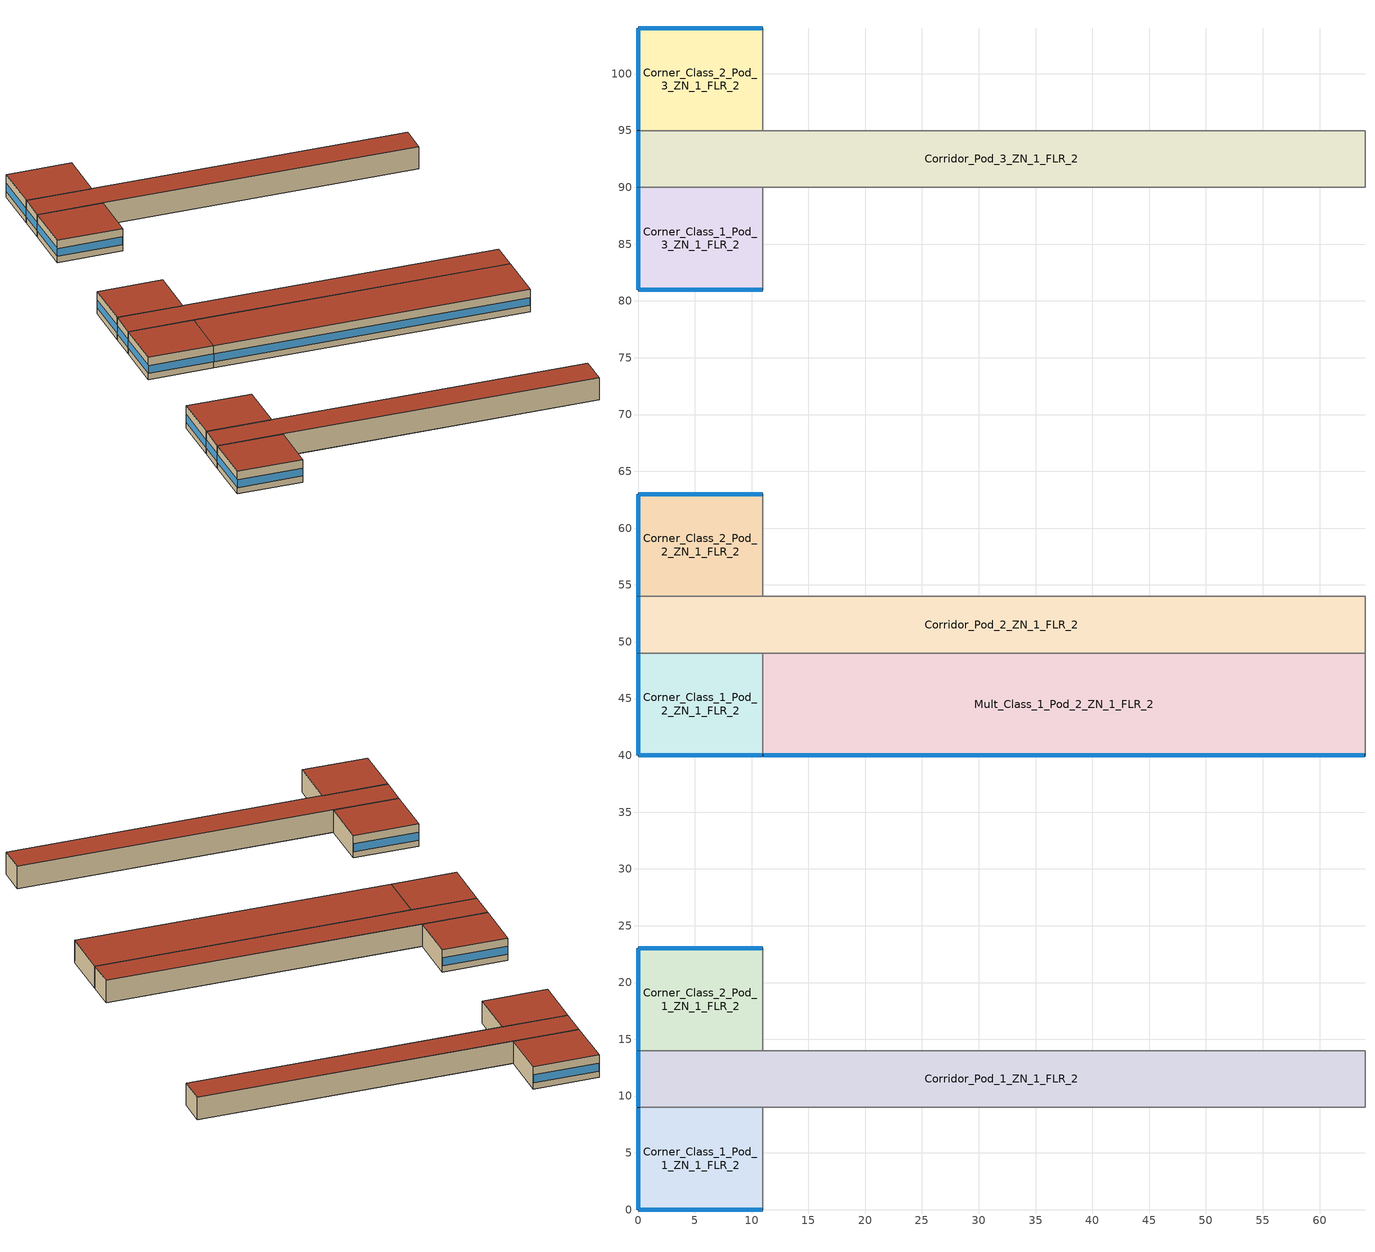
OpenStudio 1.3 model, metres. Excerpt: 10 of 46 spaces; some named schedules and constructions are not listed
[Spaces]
Corner_Class_1_Pod_1_ZN_1_FLR_2
 floor to Corner_Class_1_Pod_1_ZN_1_FLR_1 (INT-FLOOR-TOPSIDE): 11,9 11,0 0,0 0,9 z4
 wall outside (Steel Frame Non-res Ext Wall): 0,9 0,0 11,0 z4:8
 wall to Corridor_Pod_1_ZN_1_FLR_2 (int-walls): 11,9 0,9 z4:8
 wall to Mult_Class_1_Pod_1_ZN_1_FLR_2 (int-walls): 11,0 11,9 z4:8
 window (Window Non-res Fixed): 0,8.95 0,0.05 z5.1:6.52; 0.05,0 10.95,0 z5.1:6.51
 roof outside (IEAD Non-res Roof): 11,0 11,9 0,9 0,0 z8
Mult_Class_1_Pod_2_ZN_1_FLR_2
 floor to Mult_Class_1_Pod_2_ZN_1_FLR_1 (INT-FLOOR-TOPSIDE): 64,49 64,40 11,40 11,49 z4
 wall outside (Steel Frame Non-res Ext Wall): 11,40 64,40 z4:8
 wall to Corner_Class_1_Pod_2_ZN_1_FLR_2 (int-walls): 11,49 11,40 z4:8
 wall to Main_Corridor_ZN_1_FLR_2 (int-walls): 64,40 64,49 z4:8
 wall to Corridor_Pod_2_ZN_1_FLR_2 (int-walls): 64,49 11,49 z4:8
 window (Window Non-res Fixed): 11.05,40 63.95,40 z5.1:6.5
 roof outside (IEAD Non-res Roof): 64,40 64,49 11,49 11,40 z8
Corner_Class_1_Pod_3_ZN_1_FLR_2
 floor to Corner_Class_1_Pod_3_ZN_1_FLR_1 (INT-FLOOR-TOPSIDE): 11,90 11,81 0,81 0,90 z4
 wall outside (Steel Frame Non-res Ext Wall): 0,90 0,81 11,81 z4:8
 wall to Corridor_Pod_3_ZN_1_FLR_2 (int-walls): 11,90 0,90 z4:8
 wall to Mult_Class_1_Pod_3_ZN_1_FLR_2 (int-walls): 11,81 11,90 z4:8
 window (Window Non-res Fixed): 0.05,81 10.95,81 z5.1:6.51; 0,89.95 0,81.05 z5.1:6.52
 roof outside (IEAD Non-res Roof): 11,81 11,90 0,90 0,81 z8
Corner_Class_2_Pod_3_ZN_1_FLR_2
 floor to Corner_Class_2_Pod_3_ZN_1_FLR_1 (INT-FLOOR-TOPSIDE): 11,104 11,95 0,95 0,104 z4
 wall outside (Steel Frame Non-res Ext Wall): 11,104 0,104 0,95 z4:8
 wall to Mult_Class_2_Pod_3_ZN_1_FLR_2 (int-walls): 11,95 11,104 z4:8
 wall to Corridor_Pod_3_ZN_1_FLR_2 (int-walls): 0,95 11,95 z4:8
 window (Window Non-res Fixed): 10.95,104 0.05,104 z5.1:6.51; 0,103.95 0,95.05 z5.1:6.52
 roof outside (IEAD Non-res Roof): 11,95 11,104 0,104 0,95 z8
Corner_Class_1_Pod_2_ZN_1_FLR_2
 floor to Corner_Class_1_Pod_2_ZN_1_FLR_1 (INT-FLOOR-TOPSIDE): 11,49 11,40 0,40 0,49 z4
 wall outside (Steel Frame Non-res Ext Wall): 0,49 0,40 11,40 z4:8
 wall to Corridor_Pod_2_ZN_1_FLR_2 (int-walls): 11,49 0,49 z4:8
 window (Window Non-res Fixed): 0.05,40 10.95,40 z5.1:6.51; 0,48.95 0,40.05 z5.1:6.52
 roof outside (IEAD Non-res Roof): 11,40 11,49 0,49 0,40 z8
Corridor_Pod_3_ZN_1_FLR_2
 floor to Corridor_Pod_3_ZN_1_FLR_1 (INT-FLOOR-TOPSIDE): 64,95 64,90 0,90 0,95 z4
 wall outside (Steel Frame Non-res Ext Wall): 0,95 0,90 z4:8
 wall to Mult_Class_1_Pod_3_ZN_1_FLR_2 (int-walls): 11,90 64,90 z4:8
 wall to Mult_Class_2_Pod_3_ZN_1_FLR_2 (int-walls): 64,95 11,95 z4:8
 wall to Bathrooms_ZN_1_FLR_2 (int-walls): 64,90 64,95 z4:8
 window (Window Non-res Fixed): 0,94.95 0,90.05 z5.1:6.53
 roof outside (IEAD Non-res Roof): 64,90 64,95 0,95 0,90 z8
Corner_Class_2_Pod_2_ZN_1_FLR_2
 floor to Corner_Class_2_Pod_2_ZN_1_FLR_1 (INT-FLOOR-TOPSIDE): 11,63 11,54 0,54 0,63 z4
 wall outside (Steel Frame Non-res Ext Wall): 11,63 0,63 0,54 z4:8
 wall to Corridor_Pod_2_ZN_1_FLR_2 (int-walls): 0,54 11,54 z4:8
 wall to Mult_Class_2_Pod_2_ZN_1_FLR_2 (int-walls): 11,54 11,63 z4:8
 window (Window Non-res Fixed): 10.95,63 0.05,63 z5.1:6.51; 0,62.95 0,54.05 z5.1:6.52
 roof outside (IEAD Non-res Roof): 11,54 11,63 0,63 0,54 z8
Corridor_Pod_1_ZN_1_FLR_2
 floor to Corridor_Pod_1_ZN_1_FLR_1 (INT-FLOOR-TOPSIDE): 64,14 64,9 0,9 0,14 z4
 wall outside (Steel Frame Non-res Ext Wall): 0,14 0,9 z4:8
 wall to Mult_Class_2_Pod_1_ZN_1_FLR_2 (int-walls): 64,14 11,14 z4:8
 wall to Corner_Class_2_Pod_1_ZN_1_FLR_2 (int-walls): 11,14 0,14 z4:8
 wall to Mult_Class_1_Pod_1_ZN_1_FLR_2 (int-walls): 11,9 64,9 z4:8
 wall to Lobby_ZN_1_FLR_2 (int-walls): 64,9 64,14 z4:8
 window (Window Non-res Fixed): 0,13.95 0,9.05 z5.1:6.53
 roof outside (IEAD Non-res Roof): 64,9 64,14 0,14 0,9 z8
Corridor_Pod_2_ZN_1_FLR_2
 floor to Corridor_Pod_2_ZN_1_FLR_1 (INT-FLOOR-TOPSIDE): 64,54 64,49 0,49 0,54 z4
 wall outside (Steel Frame Non-res Ext Wall): 0,54 0,49 z4:8
 wall to Mult_Class_2_Pod_2_ZN_1_FLR_2 (int-walls): 64,54 11,54 z4:8
 wall to Main_Corridor_ZN_1_FLR_2 (int-walls): 64,49 64,54 z4:8
 window (Window Non-res Fixed): 0,53.95 0,49.05 z5.1:6.53
 roof outside (IEAD Non-res Roof): 64,49 64,54 0,54 0,49 z8
Corner_Class_2_Pod_1_ZN_1_FLR_2
 floor to Corner_Class_2_Pod_1_ZN_1_FLR_1 (INT-FLOOR-TOPSIDE): 11,23 11,14 0,14 0,23 z4
 wall outside (Steel Frame Non-res Ext Wall): 11,23 0,23 0,14 z4:8
 wall to Mult_Class_2_Pod_1_ZN_1_FLR_2 (int-walls): 11,14 11,23 z4:8
 window (Window Non-res Fixed): 0,22.95 0,14.05 z5.1:6.52; 10.95,23 0.05,23 z5.1:6.51
 roof outside (IEAD Non-res Roof): 11,14 11,23 0,23 0,14 z8
[Construction]
Window Non-res Fixed: NonRes Fixed Assembly Window
Steel Frame Non-res Ext Wall: Wood Siding, Steel Frame NonRes Wall Insulation, 1/2IN Gypsum
int-walls: 1/2IN Gypsum, 1/2IN Gypsum
IEAD Non-res Roof: Roof Membrane, IEAD NonRes Roof Insulation, Metal Decking
INT-FLOOR-TOPSIDE: MAT-CC05 4 HW CONCRETE, CP02 CARPET PAD
[WindowMaterial:SimpleGlazingSystem]
NonRes Fixed Assembly Window: U-Factor {W/m2-K}=3.23646; Solar Heat Gain Coefficient=0.39
[Material] Thermal Absorptance=0.9
Name | Roughness | Thickness {m} | Conductivity {W/m-K} | Density {kg/m3} | Specific Heat {J/kg-K} | Solar Absorptance | Visible Absorptance
Wood Siding | MediumSmooth | 0.01 | 0.11 | 544.62 | 1210 | 0.78 | 0.78
Steel Frame NonRes Wall Insulation | MediumRough | 0.0870565 | 0.049 | 265 | 836.8 | 0.7 | 0.7
1/2IN Gypsum | Smooth | 0.0127 | 0.16 | 784.9 | 830 | 0.92 | 0.92
Roof Membrane | VeryRough | 0.0095 | 0.16 | 1121.29 | 1460 | 0.7 | 0.7
IEAD NonRes Roof Insulation | MediumRough | 0.127339 | 0.049 | 265 | 836.8 | 0.7 | 0.7
Metal Decking | MediumSmooth | 0.0015 | 45.006 | 7680 | 418.4 | 0.7 | 0.3
MAT-CC05 4 HW CONCRETE | Rough | 0.1016 | 1.311 | 2240 | 836.8 | 0.7 | 0.7
[Material:NoMass]
CP02 CARPET PAD: Roughness=VeryRough; Thermal Resistance {m2-K/W}=0.2165; Thermal Absorptance=0.9; Solar Absorptance=0.7; Visible Absorptance=0.8
[ThermalZone] Multiplier=1; Use Ideal Air Loads=No
Name | Thermostat
Corner_Class_2_Pod_2_ZN_1_FLR_2 Thermal Zone | ThermostatSetpoint:DualSetpoint #11
Mult_Class_1_Pod_2_ZN_1_FLR_2 Thermal Zone | ThermostatSetpoint:DualSetpoint #12
Corner_Class_1_Pod_1_ZN_1_FLR_2 Thermal Zone | ThermostatSetpoint:DualSetpoint #13
Corner_Class_1_Pod_3_ZN_1_FLR_2 Thermal Zone | ThermostatSetpoint:DualSetpoint #23
Corner_Class_2_Pod_3_ZN_1_FLR_2 Thermal Zone | ThermostatSetpoint:DualSetpoint #24
Corridor_Pod_2_ZN_1_FLR_2 Thermal Zone | ThermostatSetpoint:DualSetpoint #31
Corner_Class_1_Pod_2_ZN_1_FLR_2 Thermal Zone | ThermostatSetpoint:DualSetpoint #34
Corridor_Pod_3_ZN_1_FLR_2 Thermal Zone | ThermostatSetpoint:DualSetpoint #35
Corridor_Pod_1_ZN_1_FLR_2 Thermal Zone | ThermostatSetpoint:DualSetpoint #43
Corner_Class_2_Pod_1_ZN_1_FLR_2 Thermal Zone | ThermostatSetpoint:DualSetpoint #46
[Space] Part of Total Floor Area=Yes
Name | Thermal Zone
Corner_Class_2_Pod_2_ZN_1_FLR_2 | Corner_Class_2_Pod_2_ZN_1_FLR_2 Thermal Zone
Mult_Class_1_Pod_2_ZN_1_FLR_2 | Mult_Class_1_Pod_2_ZN_1_FLR_2 Thermal Zone
Corner_Class_1_Pod_1_ZN_1_FLR_2 | Corner_Class_1_Pod_1_ZN_1_FLR_2 Thermal Zone
Corner_Class_1_Pod_3_ZN_1_FLR_2 | Corner_Class_1_Pod_3_ZN_1_FLR_2 Thermal Zone
Corner_Class_2_Pod_3_ZN_1_FLR_2 | Corner_Class_2_Pod_3_ZN_1_FLR_2 Thermal Zone
Corridor_Pod_2_ZN_1_FLR_2 | Corridor_Pod_2_ZN_1_FLR_2 Thermal Zone
Corner_Class_1_Pod_2_ZN_1_FLR_2 | Corner_Class_1_Pod_2_ZN_1_FLR_2 Thermal Zone
Corridor_Pod_3_ZN_1_FLR_2 | Corridor_Pod_3_ZN_1_FLR_2 Thermal Zone
Corridor_Pod_1_ZN_1_FLR_2 | Corridor_Pod_1_ZN_1_FLR_2 Thermal Zone
Corner_Class_2_Pod_1_ZN_1_FLR_2 | Corner_Class_2_Pod_1_ZN_1_FLR_2 Thermal Zone
[ThermostatSetpoint:DualSetpoint]
Name | Heating Setpoint Temperature Schedule | Cooling Setpoint Temperature Schedule
ThermostatSetpoint:DualSetpoint #11; ThermostatSetpoint:DualSetpoint #12; ThermostatSetpoint:DualSetpoint #13; ThermostatSetpoint:DualSetpoint #23; ThermostatSetpoint:DualSetpoint #24; ThermostatSetpoint:DualSetpoint #34; ThermostatSetpoint:DualSetpoint #46 | HTGSETP_SCH | CLGSETP_SCH
ThermostatSetpoint:DualSetpoint #31; ThermostatSetpoint:DualSetpoint #35; ThermostatSetpoint:DualSetpoint #43 | HTGSETP_SCH_BathCorrMechKitchen | CLGSETP_SCH_BathCorrMechKitchen
[InternalMass:Definition] Construction=InteriorFurnishings; Design Level Calculation Method=SurfaceArea
Name | Surface Area {m2}
Corner_Class_2_Pod_2_ZN_1_FLR_2 Internal Mass Definition; Corner_Class_1_Pod_2_ZN_1_FLR_2 Internal Mass Definition; Corner_Class_1_Pod_1_ZN_1_FLR_2 Internal Mass Definition; Corner_Class_1_Pod_3_ZN_1_FLR_2 Internal Mass Definition; Corner_Class_2_Pod_1_ZN_1_FLR_2 Internal Mass Definition; Corner_Class_2_Pod_3_ZN_1_FLR_2 Internal Mass Definition | 198
Mult_Class_1_Pod_2_ZN_1_FLR_2 Internal Mass Definition | 954
Corridor_Pod_2_ZN_1_FLR_2 Internal Mass Definition; Corridor_Pod_1_ZN_1_FLR_2 Internal Mass Definition; Corridor_Pod_3_ZN_1_FLR_2 Internal Mass Definition | 640
[InternalMass]
Name | Internal Mass Definition | Space or SpaceType
Corner_Class_2_Pod_2_ZN_1_FLR_2 Internal Mass | Corner_Class_2_Pod_2_ZN_1_FLR_2 Internal Mass Definition | Corner_Class_2_Pod_2_ZN_1_FLR_2
Mult_Class_1_Pod_2_ZN_1_FLR_2 Internal Mass | Mult_Class_1_Pod_2_ZN_1_FLR_2 Internal Mass Definition | Mult_Class_1_Pod_2_ZN_1_FLR_2
Corner_Class_1_Pod_2_ZN_1_FLR_2 Internal Mass | Corner_Class_1_Pod_2_ZN_1_FLR_2 Internal Mass Definition | Corner_Class_1_Pod_2_ZN_1_FLR_2
Corner_Class_1_Pod_1_ZN_1_FLR_2 Internal Mass | Corner_Class_1_Pod_1_ZN_1_FLR_2 Internal Mass Definition | Corner_Class_1_Pod_1_ZN_1_FLR_2
Corridor_Pod_2_ZN_1_FLR_2 Internal Mass | Corridor_Pod_2_ZN_1_FLR_2 Internal Mass Definition | Corridor_Pod_2_ZN_1_FLR_2
Corner_Class_1_Pod_3_ZN_1_FLR_2 Internal Mass | Corner_Class_1_Pod_3_ZN_1_FLR_2 Internal Mass Definition | Corner_Class_1_Pod_3_ZN_1_FLR_2
Corner_Class_2_Pod_1_ZN_1_FLR_2 Internal Mass | Corner_Class_2_Pod_1_ZN_1_FLR_2 Internal Mass Definition | Corner_Class_2_Pod_1_ZN_1_FLR_2
Corridor_Pod_1_ZN_1_FLR_2 Internal Mass | Corridor_Pod_1_ZN_1_FLR_2 Internal Mass Definition | Corridor_Pod_1_ZN_1_FLR_2
Corridor_Pod_3_ZN_1_FLR_2 Internal Mass | Corridor_Pod_3_ZN_1_FLR_2 Internal Mass Definition | Corridor_Pod_3_ZN_1_FLR_2
Corner_Class_2_Pod_3_ZN_1_FLR_2 Internal Mass | Corner_Class_2_Pod_3_ZN_1_FLR_2 Internal Mass Definition | Corner_Class_2_Pod_3_ZN_1_FLR_2
[People:Definition] Number of People Calculation Method=Area/Person; Fraction Radiant=0.3; Enable ASHRAE 55 Comfort Warnings=No; Mean Radiant Temperature Calculation Type=ZoneAveraged; Thermal Comfort Model Type 1=FANGER
Name | Space Floor Area per Person {m2/person}
Mult_Class_1_Pod_2_ZN_1_FLR_2 People Definition; Corner_Class_1_Pod_2_ZN_1_FLR_2 People Definition; Corner_Class_1_Pod_1_ZN_1_FLR_2 People Definition; Corner_Class_2_Pod_1_ZN_1_FLR_2 People Definition; Corner_Class_1_Pod_3_ZN_1_FLR_2 People Definition; Corner_Class_2_Pod_3_ZN_1_FLR_2 People Definition; Corner_Class_2_Pod_2_ZN_1_FLR_2 People Definition | 4
Corridor_Pod_2_ZN_1_FLR_2 People Definition; Corridor_Pod_1_ZN_1_FLR_2 People Definition; Corridor_Pod_3_ZN_1_FLR_2 People Definition | 10
[People] Number of People Schedule=BLDG_OCC_SCH; Activity Level Schedule=ACTIVITY_SCH; Work Efficiency Schedule=WORK_EFF_SCH; Clothing Insulation Schedule=CLOTHING_SCH; Air Velocity Schedule=AIR_VELO_SCH
Name | People Definition | Space or SpaceType
Mult_Class_1_Pod_2_ZN_1_FLR_2 People | Mult_Class_1_Pod_2_ZN_1_FLR_2 People Definition | Mult_Class_1_Pod_2_ZN_1_FLR_2
Corner_Class_1_Pod_2_ZN_1_FLR_2 People | Corner_Class_1_Pod_2_ZN_1_FLR_2 People Definition | Corner_Class_1_Pod_2_ZN_1_FLR_2
Corridor_Pod_2_ZN_1_FLR_2 People | Corridor_Pod_2_ZN_1_FLR_2 People Definition | Corridor_Pod_2_ZN_1_FLR_2
Corridor_Pod_1_ZN_1_FLR_2 People | Corridor_Pod_1_ZN_1_FLR_2 People Definition | Corridor_Pod_1_ZN_1_FLR_2
Corner_Class_1_Pod_1_ZN_1_FLR_2 People | Corner_Class_1_Pod_1_ZN_1_FLR_2 People Definition | Corner_Class_1_Pod_1_ZN_1_FLR_2
Corner_Class_2_Pod_1_ZN_1_FLR_2 People | Corner_Class_2_Pod_1_ZN_1_FLR_2 People Definition | Corner_Class_2_Pod_1_ZN_1_FLR_2
Corner_Class_1_Pod_3_ZN_1_FLR_2 People | Corner_Class_1_Pod_3_ZN_1_FLR_2 People Definition | Corner_Class_1_Pod_3_ZN_1_FLR_2
Corner_Class_2_Pod_3_ZN_1_FLR_2 People | Corner_Class_2_Pod_3_ZN_1_FLR_2 People Definition | Corner_Class_2_Pod_3_ZN_1_FLR_2
Corner_Class_2_Pod_2_ZN_1_FLR_2 People | Corner_Class_2_Pod_2_ZN_1_FLR_2 People Definition | Corner_Class_2_Pod_2_ZN_1_FLR_2
Corridor_Pod_3_ZN_1_FLR_2 People | Corridor_Pod_3_ZN_1_FLR_2 People Definition | Corridor_Pod_3_ZN_1_FLR_2
[ElectricEquipment:Definition] Design Level Calculation Method=Watts/Area; Fraction Latent=0; Fraction Radiant=0.5; Fraction Lost=0
Name | Watts per Space Floor Area {W/m2}
Corridor_Pod_2_ZN_1_FLR_2_PlugMisc_Equip Definition; Corridor_Pod_1_ZN_1_FLR_2_PlugMisc_Equip Definition; Corridor_Pod_3_ZN_1_FLR_2_PlugMisc_Equip Definition | 4
Corner_Class_1_Pod_1_ZN_1_FLR_2_PlugMisc_Equip Definition; Corner_Class_1_Pod_2_ZN_1_FLR_2_PlugMisc_Equip Definition; Corner_Class_1_Pod_3_ZN_1_FLR_2_PlugMisc_Equip Definition; Corner_Class_2_Pod_1_ZN_1_FLR_2_PlugMisc_Equip Definition; Corner_Class_2_Pod_3_ZN_1_FLR_2_PlugMisc_Equip Definition; Mult_Class_1_Pod_2_ZN_1_FLR_2_PlugMisc_Equip Definition; Corner_Class_2_Pod_2_ZN_1_FLR_2_PlugMisc_Equip Definition | 10
[ElectricEquipment] Schedule=BLDG_EQUIP_SCH
Name | Electric Equipment Definition | Space or SpaceType
Corridor_Pod_2_ZN_1_FLR_2_PlugMisc_Equip | Corridor_Pod_2_ZN_1_FLR_2_PlugMisc_Equip Definition | Corridor_Pod_2_ZN_1_FLR_2
Corridor_Pod_1_ZN_1_FLR_2_PlugMisc_Equip | Corridor_Pod_1_ZN_1_FLR_2_PlugMisc_Equip Definition | Corridor_Pod_1_ZN_1_FLR_2
Corner_Class_1_Pod_1_ZN_1_FLR_2_PlugMisc_Equip | Corner_Class_1_Pod_1_ZN_1_FLR_2_PlugMisc_Equip Definition | Corner_Class_1_Pod_1_ZN_1_FLR_2
Corner_Class_1_Pod_2_ZN_1_FLR_2_PlugMisc_Equip | Corner_Class_1_Pod_2_ZN_1_FLR_2_PlugMisc_Equip Definition | Corner_Class_1_Pod_2_ZN_1_FLR_2
Corridor_Pod_3_ZN_1_FLR_2_PlugMisc_Equip | Corridor_Pod_3_ZN_1_FLR_2_PlugMisc_Equip Definition | Corridor_Pod_3_ZN_1_FLR_2
Corner_Class_1_Pod_3_ZN_1_FLR_2_PlugMisc_Equip | Corner_Class_1_Pod_3_ZN_1_FLR_2_PlugMisc_Equip Definition | Corner_Class_1_Pod_3_ZN_1_FLR_2
Corner_Class_2_Pod_1_ZN_1_FLR_2_PlugMisc_Equip | Corner_Class_2_Pod_1_ZN_1_FLR_2_PlugMisc_Equip Definition | Corner_Class_2_Pod_1_ZN_1_FLR_2
Corner_Class_2_Pod_3_ZN_1_FLR_2_PlugMisc_Equip | Corner_Class_2_Pod_3_ZN_1_FLR_2_PlugMisc_Equip Definition | Corner_Class_2_Pod_3_ZN_1_FLR_2
Mult_Class_1_Pod_2_ZN_1_FLR_2_PlugMisc_Equip | Mult_Class_1_Pod_2_ZN_1_FLR_2_PlugMisc_Equip Definition | Mult_Class_1_Pod_2_ZN_1_FLR_2
Corner_Class_2_Pod_2_ZN_1_FLR_2_PlugMisc_Equip | Corner_Class_2_Pod_2_ZN_1_FLR_2_PlugMisc_Equip Definition | Corner_Class_2_Pod_2_ZN_1_FLR_2
[SpaceInfiltration:DesignFlowRate] Schedule=INFIL_SCH; Design Flow Rate Calculation Method=Flow/ExteriorWallArea; Flow per Exterior Surface Area {m3/s-m2}=0.000302; Constant Term Coefficient=1; Temperature Term Coefficient=0; Velocity Term Coefficient=0; Velocity Squared Term Coefficient=0
Name | Space or SpaceType
Corner_Class_2_Pod_3_ZN_1_FLR_2_Infiltration | Corner_Class_2_Pod_3_ZN_1_FLR_2
Corner_Class_2_Pod_2_ZN_1_FLR_2_Infiltration | Corner_Class_2_Pod_2_ZN_1_FLR_2
Corridor_Pod_2_ZN_1_FLR_2_Infiltration | Corridor_Pod_2_ZN_1_FLR_2
Corner_Class_1_Pod_2_ZN_1_FLR_2_Infiltration | Corner_Class_1_Pod_2_ZN_1_FLR_2
Mult_Class_1_Pod_2_ZN_1_FLR_2_Infiltration | Mult_Class_1_Pod_2_ZN_1_FLR_2
Corner_Class_1_Pod_1_ZN_1_FLR_2_Infiltration | Corner_Class_1_Pod_1_ZN_1_FLR_2
Corner_Class_1_Pod_3_ZN_1_FLR_2_Infiltration | Corner_Class_1_Pod_3_ZN_1_FLR_2
Corner_Class_2_Pod_1_ZN_1_FLR_2_Infiltration | Corner_Class_2_Pod_1_ZN_1_FLR_2
Corridor_Pod_1_ZN_1_FLR_2_Infiltration | Corridor_Pod_1_ZN_1_FLR_2
Corridor_Pod_3_ZN_1_FLR_2_Infiltration | Corridor_Pod_3_ZN_1_FLR_2
[Lights:Definition] Design Level Calculation Method=Watts/Area; Fraction Radiant=0.37; Fraction Visible=0.2; Return Air Fraction=0; Return Air Fraction Calculated from Plenum Temperature=No
Name | Watts per Space Floor Area {W/m2}
Corridor_Pod_2_ZN_1_FLR_2_Lights Definition; Corridor_Pod_1_ZN_1_FLR_2_Lights Definition; Corridor_Pod_3_ZN_1_FLR_2_Lights Definition | 5.38
Corner_Class_2_Pod_2_ZN_1_FLR_2_Lights Definition; Corner_Class_1_Pod_1_ZN_1_FLR_2_Lights Definition | 15.06
[Lights] Schedule=BLDG_LIGHT_SCH; Fraction Replaceable=1
Name | Lights Definition | Space or SpaceType
Corridor_Pod_2_ZN_1_FLR_2_Lights | Corridor_Pod_2_ZN_1_FLR_2_Lights Definition | Corridor_Pod_2_ZN_1_FLR_2
Corridor_Pod_1_ZN_1_FLR_2_Lights | Corridor_Pod_1_ZN_1_FLR_2_Lights Definition | Corridor_Pod_1_ZN_1_FLR_2
Corridor_Pod_3_ZN_1_FLR_2_Lights | Corridor_Pod_3_ZN_1_FLR_2_Lights Definition | Corridor_Pod_3_ZN_1_FLR_2
Corner_Class_2_Pod_2_ZN_1_FLR_2_Lights | Corner_Class_2_Pod_2_ZN_1_FLR_2_Lights Definition | Corner_Class_2_Pod_2_ZN_1_FLR_2
Corner_Class_1_Pod_1_ZN_1_FLR_2_Lights | Corner_Class_1_Pod_1_ZN_1_FLR_2_Lights Definition | Corner_Class_1_Pod_1_ZN_1_FLR_2
Corner_Class_2_Pod_1_ZN_1_FLR_2_Lights | Corner_Class_2_Pod_1_ZN_1_FLR_2_Lights Definition | Corner_Class_2_Pod_1_ZN_1_FLR_2
Mult_Class_1_Pod_2_ZN_1_FLR_2_Lights | Mult_Class_1_Pod_2_ZN_1_FLR_2_Lights Definition | Mult_Class_1_Pod_2_ZN_1_FLR_2
Corner_Class_1_Pod_3_ZN_1_FLR_2_Lights | Corner_Class_1_Pod_3_ZN_1_FLR_2_Lights Definition | Corner_Class_1_Pod_3_ZN_1_FLR_2
Corner_Class_2_Pod_3_ZN_1_FLR_2_Lights | Corner_Class_2_Pod_3_ZN_1_FLR_2_Lights Definition | Corner_Class_2_Pod_3_ZN_1_FLR_2
Corner_Class_1_Pod_2_ZN_1_FLR_2_Lights | Corner_Class_1_Pod_2_ZN_1_FLR_2_Lights Definition | Corner_Class_1_Pod_2_ZN_1_FLR_2
